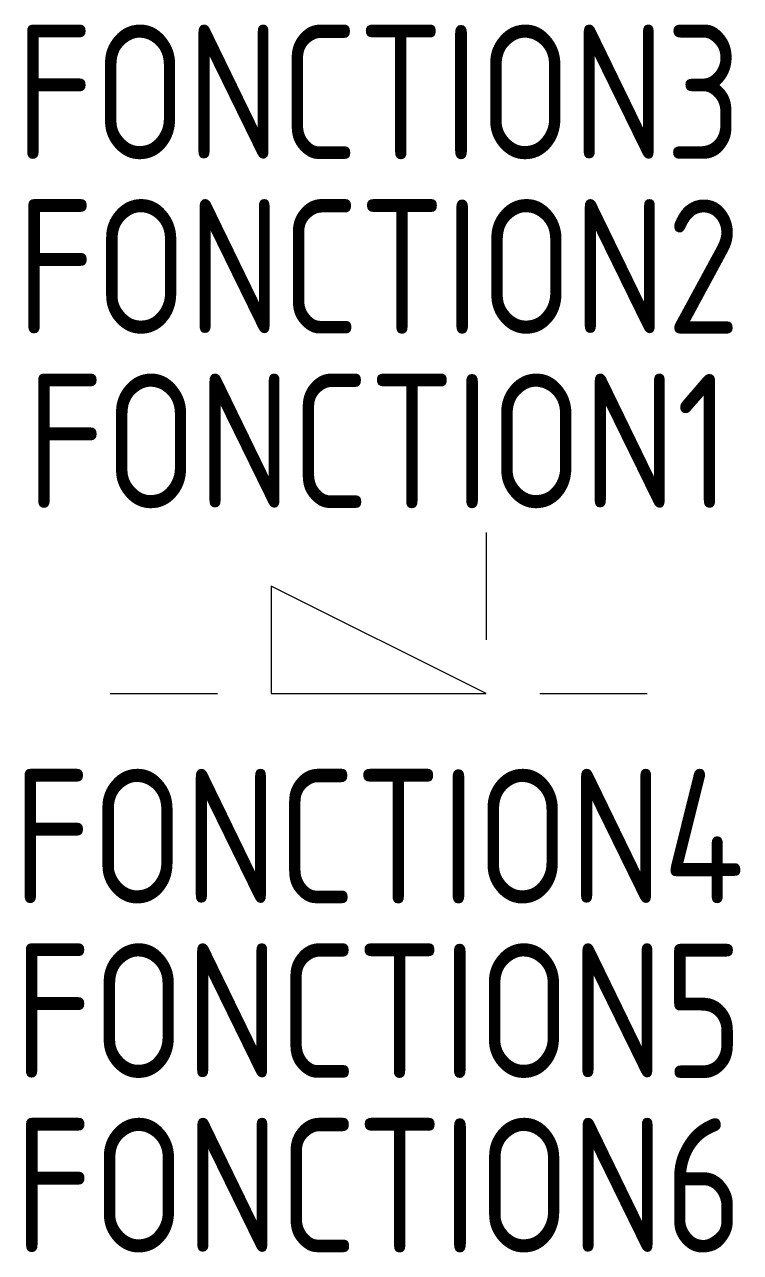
# Model space of a CAD drawing. Header units: millimetres. Extents: x -1.6 to 11.7, y -10.4 to 12.5.
import ezdxf
from ezdxf.enums import TextEntityAlignment as Align

# ---------------------------------------------------------------- set-up
doc = ezdxf.new("R2010")
doc.units = ezdxf.units.MM
for name, color, linetype in [('SYMB_FIL', 3, 'Continuous'), ('SYMB_FIL_FIN', 1, 'Continuous'), ('SYMB_TXT_NOM', 3, 'Continuous')]:
    doc.layers.add(name, color=color, linetype=linetype)
doc.styles.add('NET2_5', font='isocp.shx', dxfattribs={"width": 0.9, "height": 2.5})

msp = doc.modelspace()

# ---------------------------------------------------------------- linework, layer by layer
at = {"layer": 'SYMB_FIL'}
for p, q in [((7, 3), (7, 1)), ((7, 0), (3, 2)), ((3, 2), (3, 0)), ((3, 0), (7, 0))]:
    msp.add_line(p, q, dxfattribs=at)
at = {"layer": 'SYMB_FIL_FIN'}
for p, q in [((0, 0), (2, 0)), ((8, 0), (10, 0))]:
    msp.add_line(p, q, dxfattribs=at)

# ---------------------------------------------------------------- texts
at = {"layer": 'SYMB_TXT_NOM', "style": 'NET2_5', "width": 0.9, "flags": 8}
for tag, p in [('FONCTION3', (5, 9.95)), ('FONCTION2', (5, 6.7)), ('FONCTION1', (5, 3.45)), ('FONCTION4', (5, -3.911)), ('FONCTION5', (5, -7.161)), ('FONCTION6', (5, -10.411))]:
    msp.add_attdef(tag, text='', height=2.5, dxfattribs=at).set_placement(p, align=Align.CENTER)

doc.saveas('drawing.dxf')
